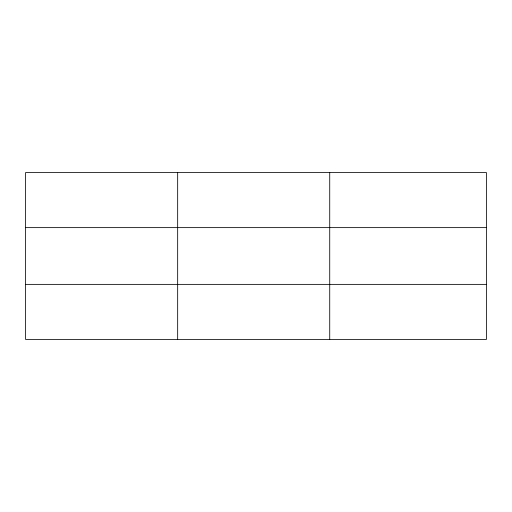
<?xml version="1.0" encoding="UTF-8"?>
<svg xmlns="http://www.w3.org/2000/svg" width="512" height="512" viewBox="0 0 512 512"><rect width="100%" height="100%" fill="white"/><g stroke="black" fill="none" stroke-linecap="round" stroke-linejoin="round"><path stroke-width="0.77" d="M177.664 172.55L177.664 339.45M329.728 172.55L329.728 339.45M486.4 227.629L486.4 172.55L25.6 172.55L25.6 339.45L486.4 339.45L486.4 227.629L25.6 227.629M25.6 284.371L486.4 284.371"/></g></svg>
